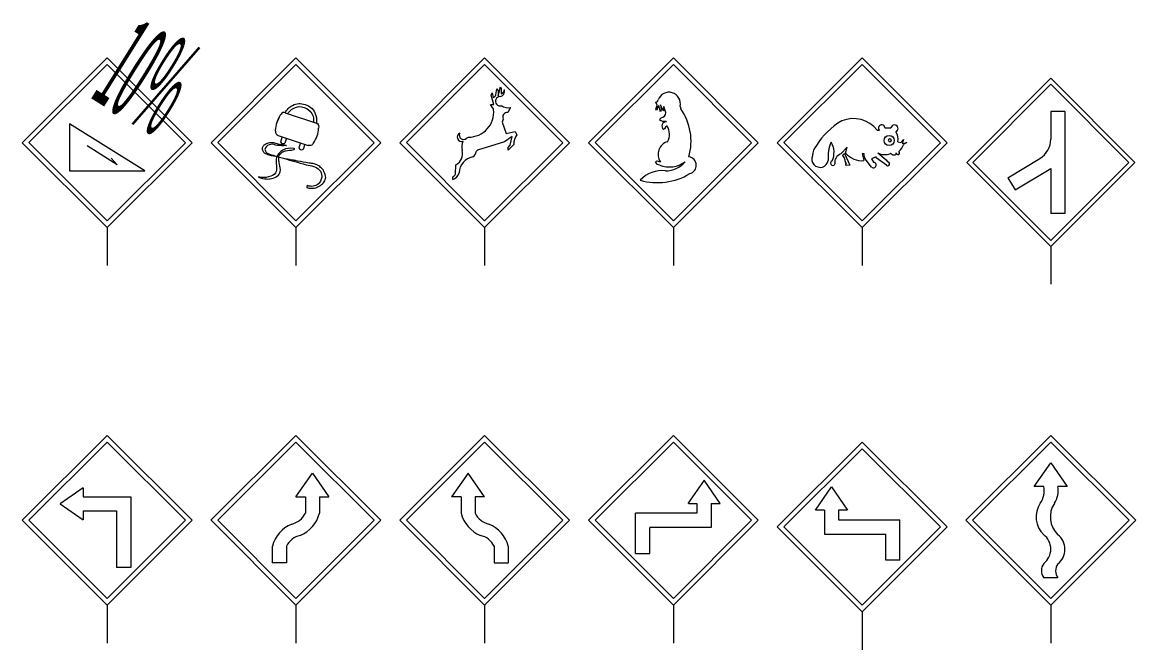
# Model space of a CAD drawing. Units: millimetres, scale not verified. Extents: x 40000 to 680000, y -578188 to 380000.
# Drawn here: x 46235 to 105235, y -416678 to -383449 of the extents above; entities that cross this region are included whole.
import ezdxf
from ezdxf.enums import TextEntityAlignment as Align

# ---------------------------------------------------------------- set-up
doc = ezdxf.new("R2010")
doc.units = ezdxf.units.MM
doc.header["$LTSCALE"] = 1000
doc.layers.add('M-STR-STRC', color=7, linetype='Continuous', lineweight=25)
doc.styles.add('ＭＳ ゴシック', font='')
doc.styles.get('ＭＳ ゴシック').set_extended_font_data('MS Gothic')

msp = doc.modelspace()

# ---------------------------------------------------------------- linework, layer by layer
at = {"layer": 'M-STR-STRC'}
for p, q in [((46235, -389825), (50735, -385325)), ((46589, -389824), (50735, -385678)), ((55235, -389825), (50735, -385325)), ((54882, -389825), (50735, -385678)), ((56236, -389825), (60736, -385325)), ((56236, -389825), (60736, -385325)), ((56590, -389824), (60736, -385678)), ((56590, -389824), (60736, -385678)), ((65236, -389825), (60736, -385325)), ((65236, -389825), (60736, -385325)), ((64882, -389825), (60736, -385678)), ((64882, -389825), (60736, -385678)), ((66235, -389825), (70735, -385325)), ((66589, -389824), (70735, -385678)), ((75235, -389825), (70735, -385325)), ((74882, -389825), (70735, -385678)), ((76235, -389825), (80735, -385325)), ((76589, -389824), (80735, -385678)), ((85235, -389825), (80735, -385325)), ((84882, -389825), (80735, -385678)), ((86235, -389825), (90735, -385325)), ((86589, -389824), (90735, -385678)), ((95235, -389825), (90735, -385325)), ((94882, -389825), (90735, -385678)), ((100736, -386415), (96281, -390870)), ((105191, -390870), (100736, -386415)), ((100736, -386733), (96599, -390870)), ((104873, -390870), (100736, -386733)), ((71141, -387190), (71186, -387437)), ((72109, -387955), (71963, -388226)), ((81096, -387905), (81129, -388029)), ((100736, -388172), (100736, -389634)), ((101486, -388172), (100736, -388172)), ((101486, -388172), (101486, -393568)), ((60157, -388245), (61818, -388796)), ((60157, -388245), (61818, -388796)), ((80003, -388592), (80082, -388513)), ((80375, -388716), (80341, -388682)), ((48735, -388825), (48735, -391325)), ((52735, -391325), (48735, -388825)), ((91535, -389166), (91659, -389166)), ((91535, -389166), (91659, -389166)), ((91940, -389031), (92267, -389042)), ((91940, -389031), (92267, -389042)), ((46236, -389825), (50735, -394325)), ((46589, -389824), (50735, -393971)), ((50735, -394325), (55235, -389825)), ((50735, -393971), (54882, -389825)), ((56237, -389825), (60736, -394325)), ((56237, -389825), (60736, -394325)), ((56590, -389824), (60736, -393971)), ((56590, -389824), (60736, -393971)), ((59795, -389442), (61384, -389969)), ((59795, -389442), (61384, -389969)), ((60000, -389510), (59912, -389776)), ((60000, -389510), (59912, -389776)), ((60237, -389589), (60149, -389855)), ((60237, -389589), (60149, -389855)), ((60736, -394325), (65236, -389825)), ((60736, -393971), (64882, -389825)), ((60736, -394325), (65236, -389825)), ((60736, -393971), (64882, -389825)), ((60973, -389833), (60884, -390099)), ((60973, -389833), (60884, -390099)), ((61210, -389912), (61122, -390178)), ((61210, -389912), (61122, -390178)), ((66236, -389825), (70735, -394325)), ((66589, -389824), (70735, -393971)), ((69767, -389588), (69879, -389532)), ((70735, -394325), (75235, -389825)), ((70735, -393971), (74882, -389825)), ((76236, -389825), (80735, -394325)), ((76589, -389824), (80735, -393971)), ((80735, -394325), (85235, -389825)), ((80735, -393971), (84882, -389825)), ((86236, -389825), (90735, -394325)), ((86589, -389824), (90735, -393971)), ((90735, -394325), (95235, -389825)), ((90735, -393971), (94882, -389825)), ((92233, -389628), (92278, -389718)), ((92233, -389628), (92278, -389718)), ((51270, -390999), (49670, -389999)), ((92256, -390393), (92233, -390405)), ((92256, -390393), (92233, -390405)), ((92548, -390371), (92503, -390461)), ((92548, -390371), (92503, -390461)), ((51270, -390999), (50937, -390643)), ((69193, -391491), (69215, -390996)), ((89294, -390945), (89260, -391013)), ((89294, -390945), (89260, -391013)), ((91231, -391114), (90893, -390686)), ((91231, -391114), (90893, -390686)), ((96281, -390870), (100736, -395325)), ((96599, -390870), (100736, -395007)), ((98456, -391686), (100156, -390661)), ((100736, -395325), (105191, -390870)), ((100736, -395007), (104873, -390870)), ((48735, -391325), (52735, -391325)), ((69046, -391773), (69057, -391627)), ((98456, -391686), (98843, -392328)), ((98843, -392328), (100736, -391186)), ((100736, -391186), (100736, -393568)), ((101486, -393568), (100736, -393568)), ((50736, -394325), (50736, -396325)), ((60737, -394325), (60737, -396325)), ((60737, -394325), (60737, -396325)), ((70736, -394325), (70736, -396325)), ((80736, -394325), (80736, -396325)), ((90736, -394325), (90736, -396325)), ((100736, -395325), (100736, -397325)), ((46235, -409825), (50735, -405325)), ((55235, -409825), (50735, -405325)), ((56235, -409825), (60735, -405325)), ((65235, -409825), (60735, -405325)), ((66235, -409825), (70735, -405325)), ((75235, -409825), (70735, -405325)), ((76235, -409825), (80735, -405325)), ((85235, -409825), (80735, -405325)), ((96235, -409825), (100735, -405325)), ((105235, -409825), (100735, -405325)), ((46589, -409824), (50735, -405678)), ((54882, -409825), (50735, -405678)), ((56589, -409824), (60735, -405678)), ((64882, -409825), (60735, -405678)), ((66589, -409824), (70735, -405678)), ((74882, -409825), (70735, -405678)), ((76589, -409824), (80735, -405678)), ((84882, -409825), (80735, -405678)), ((86236, -410178), (90736, -405678)), ((95236, -410178), (90736, -405678)), ((96589, -409824), (100735, -405678)), ((104882, -409825), (100735, -405678)), ((86590, -410178), (90736, -406032)), ((94882, -410178), (90736, -406032)), ((99860, -408026), (100735, -406776)), ((100735, -406776), (101610, -408026)), ((60735, -408575), (61610, -407325)), ((61610, -407325), (62485, -408575)), ((69860, -407325), (68985, -408575)), ((70735, -408575), (69860, -407325)), ((49463, -408098), (48235, -408950)), ((49463, -408098), (49463, -408575)), ((82360, -407700), (81509, -408928)), ((83212, -408928), (82360, -407700)), ((88259, -409282), (89111, -408053)), ((89111, -408053), (89963, -409282)), ((100360, -408026), (99860, -408026)), ((101610, -408026), (101110, -408026)), ((49463, -408575), (51985, -408575)), ((51985, -408575), (51985, -412325)), ((60735, -408575), (61235, -408575)), ((61235, -408575), (61235, -409450)), ((61985, -408575), (61985, -409450)), ((61985, -408575), (62485, -408575)), ((69485, -408575), (68985, -408575)), ((69485, -408575), (69485, -409450)), ((70235, -408575), (70235, -409450)), ((70735, -408575), (70235, -408575)), ((48235, -408950), (49463, -409801)), ((49463, -409325), (51235, -409325)), ((49463, -409325), (49463, -409751)), ((51235, -409325), (51235, -412325)), ((81985, -409450), (78735, -409450)), ((78735, -411575), (78735, -409450)), ((81559, -408928), (81534, -408891)), ((81559, -408928), (81985, -408928)), ((81985, -408928), (81985, -409450)), ((82735, -408928), (82735, -410200)), ((82735, -408928), (83212, -408928)), ((88736, -409282), (88259, -409282)), ((88736, -409282), (88736, -410553)), ((89486, -409282), (89486, -409803)), ((89912, -409282), (89486, -409282)), ((89912, -409282), (89937, -409245)), ((46236, -409825), (50735, -414325)), ((46589, -409824), (50735, -413971)), ((49463, -409751), (49463, -409801)), ((50735, -414325), (55235, -409825)), ((50735, -413971), (54882, -409825)), ((56236, -409825), (60735, -414325)), ((56589, -409824), (60735, -413971)), ((60735, -414325), (65235, -409825)), ((60735, -413971), (64882, -409825)), ((66236, -409825), (70735, -414325)), ((66589, -409824), (70735, -413971)), ((70735, -414325), (75235, -409825)), ((70735, -413971), (74882, -409825)), ((76236, -409825), (80735, -414325)), ((76589, -409824), (80735, -413971)), ((80735, -414325), (85235, -409825)), ((80735, -413971), (84882, -409825)), ((89486, -409803), (92736, -409803)), ((92736, -411928), (92736, -409803)), ((96236, -409825), (100735, -414325)), ((96589, -409824), (100735, -413971)), ((100735, -414325), (105235, -409825)), ((100735, -413971), (104882, -409825)), ((82735, -410200), (79485, -410200)), ((79485, -411575), (79485, -410200)), ((86237, -410178), (90736, -414678)), ((86590, -410178), (90736, -414325)), ((88736, -410553), (91986, -410553)), ((90736, -414678), (95236, -410178)), ((90736, -414325), (94882, -410178)), ((91986, -411928), (91986, -410553)), ((59485, -411200), (59485, -412075)), ((60235, -411200), (60235, -412075)), ((71235, -411200), (71235, -412075)), ((71985, -411200), (71985, -412075)), ((78735, -411575), (79485, -411575)), ((51985, -412325), (51235, -412325)), ((60235, -412075), (59485, -412075)), ((71235, -412075), (71985, -412075)), ((92736, -411928), (91986, -411928)), ((101110, -412874), (100360, -412874)), ((50736, -414325), (50736, -416325)), ((60736, -414325), (60736, -416325)), ((70736, -414325), (70736, -416325)), ((80736, -414325), (80736, -416325)), ((90737, -414678), (90737, -416678)), ((100736, -414325), (100736, -416325))]:
    msp.add_line(p, q, dxfattribs=at)
for points in [[(71321, -387291), (71388, -386976), (71445, -387088), (71445, -387336), (71580, -386874), (71614, -386953), (71602, -387235)], [(71208, -388068), (71208, -388012), (71175, -388000), (71051, -387798), (71231, -387798), (71073, -387314), (71141, -387190)], [(80330, -388231), (80229, -387905), (80195, -387984), (80240, -388074), (80240, -388141), (80184, -388107), (80060, -387826), (80093, -388074), (80060, -388186), (79970, -387882), (79902, -387927), (79879, -388051), (79834, -388119), (79812, -388051), (79879, -387837), (79812, -387680)], [(71715, -388575), (71670, -388732), (71884, -389341), (72357, -389239), (72447, -389408)], [(80398, -388941), (80319, -389008), (80274, -389098), (80217, -389132)], [(72278, -389926), (71985, -390230), (71985, -390073), (72087, -389960), (72199, -389498), (71794, -389780), (70364, -390230), (70307, -390275)], [(92638, -389785), (92785, -389808), (92931, -389650), (92852, -389875), (93100, -389808), (92943, -389909)], [(92638, -389785), (92785, -389808), (92931, -389650), (92852, -389875), (93100, -389808), (92943, -389909)], [(89857, -390382), (89936, -390067), (89609, -390416)], [(89857, -390382), (89936, -390067), (89609, -390416)], [(89823, -390709), (89801, -390619), (89722, -390506), (89756, -390427)], [(89823, -390709), (89801, -390619), (89722, -390506), (89756, -390427)], [(89756, -390427), (89801, -390405), (90093, -391024), (89891, -391035)], [(89756, -390427), (89801, -390405), (90093, -391024), (89891, -391035)], [(90837, -390416), (90735, -390416), (90826, -390777)], [(90837, -390416), (90735, -390416), (90825, -390776)], [(92030, -391024), (91479, -390619), (91479, -390574), (91242, -390675), (91343, -390866)], [(92030, -391024), (91479, -390619), (91479, -390574), (91242, -390675), (91343, -390866)], [(91569, -390360), (92019, -390731), (92087, -390844)], [(91569, -390360), (92019, -390731), (92087, -390844)], [(80015, -391013), (79902, -390979), (79789, -390855), (79868, -390788), (80048, -390833)], [(89902, -391035), (89868, -391024), (89868, -390968), (89902, -390911)], [(89902, -391035), (89868, -391024), (89868, -390968), (89902, -390911)]]:
    msp.add_lwpolyline(points, dxfattribs=at)
msp.add_circle((92173, -389709), 270, dxfattribs=at)
msp.add_circle((92173, -389709), 270, dxfattribs=at)
for centre, radius, start, end in [((71507, -387095), 288, 277.7192, 17.33841), ((71531, -386993), 252, 286.5157, 356.16468), ((71158, -387277), 163, 279.65536, 354.92586), ((71555, -387628), 247, 92.13127, 286.36095), ((79793, -387549), 131, 278.16664, 357.28598), ((80499, -387767), 612, 347.01909, 159.7847), ((69891, -388207), 1325, 269.51248, 6.02795), ((71967, -387373), 599, 235.18996, 283.73167), ((78654, -389753), 3017, 344.22624, 34.86281), ((61265, -389271), 1625, 146.55926, 176.8282), ((61265, -389271), 1625, 146.55926, 176.57129), ((71932, -388466), 242, 82.59977, 206.67531), ((80256, -388322), 370, 226.87146, 283.2657), ((80043, -388229), 287, 277.83714, 359.46731), ((80357, -388947), 232, 85.66398, 232.8849), ((91768, -392179), 4096, 121.06417, 147.47303), ((91768, -392179), 4096, 121.06417, 147.47303), ((90269, -390155), 1607, 37.99353, 112.48557), ((90269, -390155), 1607, 37.99353, 112.48557), ((60316, -388956), 1625, 326.55926, 356.71908), ((60316, -388956), 1625, 326.55926, 356.71908), ((69513, -389528), 230, 114.35653, 288.72542), ((69614, -389425), 224, 151.32615, 313.18024), ((79767, -389375), 765, 328.54151, 34.55481), ((91775, -389047), 166, 5.4456, 225.83641), ((91775, -389047), 166, 5.4456, 225.83641), ((92453, -389071), 189, 292.56308, 171.34284), ((92453, -389071), 189, 292.56308, 171.34284), ((91832, -389671), 814, 351.94582, 31.59075), ((91832, -389671), 814, 351.94582, 31.59075), ((60069, -389700), 174, 205.88605, 297.39229), ((60069, -389700), 174, 205.88605, 297.39229), ((70340, -390064), 818, 157.10113, 192.51001), ((72991, -389872), 715, 139.55305, 184.32601), ((80617, -390438), 692, 106.55572, 214.75562), ((89016, -390567), 917, 139.91654, 176.89284), ((89016, -390567), 917, 139.91654, 176.89284), ((90877, -390562), 1943, 156.80276, 186.00542), ((90877, -390562), 1943, 156.80276, 186.00542), ((88225, -390343), 1024, 334.26136, 32.24253), ((88225, -390343), 1024, 334.26136, 32.24253), ((92202, -389699), 78.1, 66.6963, 346.4338), ((92202, -389699), 78.1, 66.6963, 346.4338), ((92005, -389554), 1002, 312.59254, 339.25307), ((92005, -389554), 1002, 312.59254, 339.25307), ((99537, -389634), 1199, 301.09966, 0), ((61041, -390023), 174, 205.88605, 297.39229), ((61041, -390023), 174, 205.88605, 297.39229), ((68923, -390422), 644, 296.95114, 16.23948), ((70273, -391453), 890, 100.93063, 178.11891), ((69777, -390141), 547, 306.79913, 345.82073), ((81499, -391023), 453, 283.21695, 82.5802), ((88509, -390688), 443, 157.28938, 350.01428), ((88509, -390688), 443, 157.28938, 350.01428), ((89757, -390862), 470, 108.28698, 190.14473), ((89757, -390862), 470, 108.28698, 190.14473), ((90740, -389602), 1178, 221.45631, 274.1751), ((90740, -389602), 1178, 221.45631, 274.1751), ((91235, -390474), 403, 171.72186, 211.81471), ((91235, -390474), 403, 171.72186, 211.81471), ((91950, -389660), 797, 241.41811, 290.82484), ((91950, -389660), 797, 241.41811, 290.82484), ((92434, -390229), 243, 222.79491, 286.69485), ((92434, -390229), 243, 222.79491, 286.69485), ((92637, -390368), 88.9, 181.87086, 58.64201), ((92637, -390368), 88.9, 181.87086, 58.64201), ((80527, -389752), 1361, 247.86408, 307.45134), ((80341, -390015), 1302, 269.00139, 321.10057), ((89191, -390907), 127, 110.04525, 303.08485), ((89191, -390907), 127, 110.04525, 303.08485), ((90065, -390731), 243, 174.68545, 227.81556), ((90065, -390731), 243, 174.68545, 227.81556), ((91337, -391013), 147, 223.61757, 87.49453), ((91337, -391013), 147, 223.61757, 87.49453), ((92092, -390945), 101, 232.08993, 93.20202), ((92092, -390945), 101, 232.08993, 93.20202), ((68846, -391241), 568, 290.6195, 341.25888), ((68903, -391337), 329, 298.10135, 331.89865), ((79894, -388660), 3283, 253.80286, 301.35421), ((80143, -392901), 1594, 83.66596, 136.91758), ((99188, -408250), 1194, 325.59426, 10.85653), ((99938, -408250), 1194, 325.60114, 10.8546), ((60298, -409012), 1035, 281.85262, 334.98311), ((60298, -409012), 1743, 292.33506, 345.46554), ((71173, -409012), 1743, 194.53446, 247.66494), ((71173, -409012), 1035, 205.01689, 258.14738), ((101263, -409644), 1306, 146.61414, 226.26108), ((102013, -409644), 1305, 146.60657, 226.22181), ((61173, -411637), 1743, 112.3354, 165.46589), ((70298, -411637), 1743, 14.53411, 67.6646), ((61173, -411637), 1034, 101.85301, 154.9835), ((70298, -411637), 1034, 25.0165, 78.14699), ((99773, -411349), 962, 307.59913, 52.40087), ((100504, -411358), 981, 308.18199, 51.89869), ((100886, -412493), 649, 144.05104, 215.94576), ((101604, -412502), 618, 142.95174, 216.9996)]:
    msp.add_arc(centre, radius, start, end, dxfattribs=at)
for points, knots in [([(60157, -388245), (60138, -388232), (60122, -388229), (60098, -388225), (60005, -388211), (59962, -388303), (59909, -388376)], [0, 0, 0, 0, 1, 1, 1, 2, 2, 2, 2]), ([(60157, -388245), (60138, -388232), (60122, -388229), (60098, -388225), (60005, -388211), (59962, -388303), (59909, -388376)], [0, 0, 0, 0, 1, 1, 1, 2, 2, 2, 2]), ([(60157, -388245), (60277, -388057), (60358, -387950), (60552, -387849), (60785, -387728), (60974, -387726), (61224, -387809), (61473, -387892), (61624, -388006), (61738, -388243), (61833, -388440), (61834, -388573), (61818, -388796)], [0, 0, 0, 0, 1, 1, 1, 2, 2, 2, 3, 3, 3, 4, 4, 4, 4]), ([(60157, -388245), (60277, -388057), (60358, -387950), (60552, -387849), (60785, -387728), (60974, -387726), (61224, -387809), (61473, -387892), (61624, -388006), (61738, -388243), (61833, -388440), (61834, -388573), (61818, -388796)], [0, 0, 0, 0, 1, 1, 1, 2, 2, 2, 3, 3, 3, 4, 4, 4, 4]), ([(60301, -388293), (60340, -388240), (60465, -388070), (60618, -387996), (60813, -387900), (60967, -387894), (61173, -387962), (61379, -388031), (61499, -388128), (61598, -388321), (61675, -388472), (61675, -388554), (61674, -388748)], [0, 0, 0, 0, 1, 1, 1, 2, 2, 2, 3, 3, 3, 4, 4, 4, 4]), ([(60301, -388293), (60340, -388240), (60465, -388070), (60618, -387996), (60813, -387900), (60967, -387894), (61173, -387962), (61379, -388031), (61499, -388128), (61598, -388321), (61675, -388472), (61675, -388554), (61674, -388748)], [0, 0, 0, 0, 1, 1, 1, 2, 2, 2, 3, 3, 3, 4, 4, 4, 4]), ([(61818, -388796), (61841, -388797), (61856, -388805), (61877, -388816), (61961, -388860), (61940, -388959), (61939, -389049)], [0, 0, 0, 0, 1, 1, 1, 2, 2, 2, 2]), ([(61818, -388796), (61841, -388797), (61856, -388805), (61877, -388816), (61961, -388860), (61940, -388959), (61939, -389049)], [0, 0, 0, 0, 1, 1, 1, 2, 2, 2, 2]), ([(59643, -389181), (59647, -389257), (59644, -389306), (59690, -389363), (59722, -389403), (59747, -389419), (59795, -389442)], [0, 0, 0, 0, 1, 1, 1, 2, 2, 2, 2]), ([(59643, -389181), (59647, -389257), (59644, -389306), (59690, -389363), (59722, -389403), (59747, -389419), (59795, -389442)], [0, 0, 0, 0, 1, 1, 1, 2, 2, 2, 2]), ([(59721, -390552), (59636, -390547), (59470, -390538), (59321, -390486), (59220, -390451), (59156, -390440), (59072, -390373), (59020, -390332), (58993, -390296), (58976, -390231), (58959, -390162), (58952, -390115), (58980, -390049), (59006, -389985), (59040, -389957), (59096, -389917), (59160, -389870), (59204, -389852), (59281, -389830), (59343, -389813), (59379, -389803), (59443, -389807), (59528, -389813), (59573, -389830), (59655, -389850), (59705, -389863), (59731, -389875), (59781, -389887), (59845, -389902), (59882, -389905), (59947, -389917), (60040, -389933), (60097, -389921), (60185, -389956), (60208, -389965), (60217, -389968), (60242, -389982)], [0, 0, 0, 0, 1, 1, 1, 2, 2, 2, 3, 3, 3, 4, 4, 4, 5, 5, 5, 6, 6, 6, 7, 7, 7, 8, 8, 8, 9, 9, 9, 10, 10, 10, 11, 11, 11, 12, 12, 12, 12]), ([(60242, -389982), (60014, -389987), (59943, -389992), (59754, -389972), (59615, -389957), (59533, -389873), (59400, -389916), (59275, -389955), (59182, -389985), (59117, -390099), (59085, -390157), (59093, -390208), (59117, -390269), (59147, -390343), (59198, -390368), (59268, -390405), (59363, -390455), (59425, -390464), (59527, -390495), (59742, -390561), (59864, -390590), (60079, -390651), (60549, -390783), (60809, -390868), (61281, -390990), (61436, -391031), (61533, -391022), (61681, -391083), (61804, -391133), (61901, -391179), (61972, -391258), (62066, -391364), (62098, -391484), (62102, -391597), (62105, -391681), (62091, -391749), (62059, -391808), (62017, -391888), (61987, -391953), (61931, -391999), (61838, -392077), (61748, -392119), (61652, -392135), (61556, -392151), (61460, -392131), (61342, -392099)], [0, 0, 0, 0, 1, 1, 1, 2, 2, 2, 3, 3, 3, 4, 4, 4, 5, 5, 5, 6, 6, 6, 7, 7, 7, 8, 8, 8, 9, 9, 9, 10, 10, 10, 11, 11, 11, 12, 12, 12, 13, 13, 13, 14, 14, 14, 15, 15, 15, 15]), ([(61672, -389852), (61626, -389910), (61599, -389949), (61530, -389969), (61476, -389985), (61442, -389981), (61385, -389969)], [0, 0, 0, 0, 1, 1, 1, 2, 2, 2, 2]), ([(61672, -389852), (61626, -389910), (61599, -389949), (61530, -389969), (61476, -389985), (61442, -389981), (61385, -389969)], [0, 0, 0, 0, 1, 1, 1, 2, 2, 2, 2]), ([(58760, -391633), (58757, -391634), (58754, -391635), (58752, -391638), (58752, -391640), (58751, -391641), (58752, -391643), (58752, -391645), (58752, -391647), (58753, -391648), (58755, -391650), (58756, -391651), (58758, -391652), (58912, -391718), (59011, -391724), (59177, -391746), (59281, -391760), (59342, -391745), (59444, -391723), (59576, -391695), (59652, -391667), (59760, -391586), (59844, -391524), (59874, -391462), (59906, -391363), (59955, -391211), (59879, -391115), (59860, -390957), (59850, -390868), (59833, -390819), (59833, -390729), (59833, -390632), (59812, -390568), (59856, -390483), (59895, -390407), (59959, -390373), (60014, -390334), (60062, -390301), (60110, -390268), (60180, -390250), (60348, -390206), (60457, -390251), (60621, -390195), (60637, -390190), (60650, -390188), (60657, -390173), (60661, -390165), (60661, -390159), (60659, -390150), (60656, -390136), (60643, -390133), (60631, -390128)], [0, 0, 0, 0, 1, 1, 1, 2, 2, 2, 3, 3, 3, 4, 4, 4, 5, 5, 5, 6, 6, 6, 7, 7, 7, 8, 8, 8, 9, 9, 9, 10, 10, 10, 11, 11, 11, 12, 12, 12, 13, 13, 13, 14, 14, 14, 15, 15, 15, 16, 16, 16, 17, 17, 17, 17]), ([(58760, -391633), (58757, -391634), (58754, -391635), (58752, -391638), (58752, -391640), (58751, -391641), (58752, -391643), (58752, -391645), (58752, -391647), (58753, -391648), (58755, -391650), (58756, -391651), (58758, -391652), (58912, -391718), (59011, -391724), (59177, -391746), (59281, -391760), (59342, -391745), (59444, -391723), (59576, -391695), (59652, -391667), (59760, -391586), (59844, -391524), (59874, -391462), (59906, -391363), (59955, -391211), (59879, -391115), (59860, -390957), (59850, -390868), (59833, -390819), (59833, -390729), (59833, -390632), (59812, -390568), (59856, -390483), (59895, -390407), (59959, -390373), (60014, -390334), (60062, -390301), (60110, -390268), (60180, -390250), (60348, -390206), (60457, -390251), (60621, -390195), (60637, -390190), (60650, -390188), (60657, -390173), (60661, -390165), (60661, -390159), (60659, -390150), (60656, -390136), (60643, -390133), (60631, -390128)], [0, 0, 0, 0, 1, 1, 1, 2, 2, 2, 3, 3, 3, 4, 4, 4, 5, 5, 5, 6, 6, 6, 7, 7, 7, 8, 8, 8, 9, 9, 9, 10, 10, 10, 11, 11, 11, 12, 12, 12, 13, 13, 13, 14, 14, 14, 15, 15, 15, 16, 16, 16, 17, 17, 17, 17]), ([(60631, -390128), (60384, -390122), (60236, -390102), (60037, -390227), (59894, -390316), (59800, -390378), (59734, -390532), (59680, -390657), (59685, -390741), (59683, -390877), (59682, -390983), (59716, -391040), (59711, -391146), (59707, -391253), (59714, -391325), (59655, -391415), (59562, -391555), (59447, -391589), (59287, -391641), (59091, -391705), (58975, -391674), (58760, -391633)], [0, 0, 0, 0, 1, 1, 1, 2, 2, 2, 3, 3, 3, 4, 4, 4, 5, 5, 5, 6, 6, 6, 7, 7, 7, 7]), ([(60631, -390128), (60384, -390122), (60236, -390102), (60037, -390227), (59894, -390316), (59800, -390378), (59734, -390532), (59680, -390657), (59685, -390741), (59683, -390877), (59682, -390983), (59716, -391040), (59711, -391146), (59707, -391253), (59714, -391325), (59655, -391415), (59562, -391555), (59447, -391589), (59287, -391641), (59091, -391705), (58975, -391674), (58760, -391633)], [0, 0, 0, 0, 1, 1, 1, 2, 2, 2, 3, 3, 3, 4, 4, 4, 5, 5, 5, 6, 6, 6, 7, 7, 7, 7]), ([(61342, -392099), (61325, -392115), (61308, -392141), (61306, -392166), (61300, -392227), (61404, -392236), (61476, -392239), (61645, -392245), (61755, -392248), (61904, -392166), (62094, -392061), (62221, -391973), (62292, -391768), (62338, -391638), (62305, -391545), (62254, -391418), (62212, -391315), (62177, -391258), (62098, -391180), (62025, -391107), (61974, -391075), (61884, -391024), (61817, -390986), (61774, -390972), (61700, -390951), (61597, -390923), (61537, -390921), (61432, -390903), (61193, -390860), (61059, -390838), (60820, -390796), (60577, -390753), (60826, -390797), (60198, -390685)], [0, 0, 0, 0, 1, 1, 1, 2, 2, 2, 3, 3, 3, 4, 4, 4, 5, 5, 5, 6, 6, 6, 7, 7, 7, 8, 8, 8, 9, 9, 9, 10, 10, 10, 11, 11, 11, 11]), ([(61342, -392099), (61325, -392115), (61308, -392141), (61306, -392166), (61300, -392227), (61404, -392236), (61476, -392239), (61645, -392245), (61755, -392248), (61904, -392166), (62094, -392061), (62221, -391973), (62292, -391768), (62338, -391638), (62305, -391545), (62254, -391418), (62212, -391315), (62177, -391258), (62098, -391180), (62025, -391107), (61974, -391075), (61884, -391024), (61817, -390986), (61774, -390972), (61700, -390951), (61597, -390923), (61537, -390921), (61432, -390903), (61193, -390860), (61059, -390838), (60820, -390796), (60596, -390756), (60526, -390744), (60246, -390694)], [0, 0, 0, 0, 1, 1, 1, 2, 2, 2, 3, 3, 3, 4, 4, 4, 5, 5, 5, 6, 6, 6, 7, 7, 7, 8, 8, 8, 9, 9, 9, 10, 10, 10, 11, 11, 11, 11])]:
    msp.add_open_spline(points, degree=3, knots=knots, dxfattribs=at)

# ---------------------------------------------------------------- texts
at = {"layer": 'M-STR-STRC', "style": 'ＭＳ ゴシック', "width": 0.3}
msp.add_text('10％', height=5132, rotation=327.995, dxfattribs=at).set_placement((50735, -389825), align=Align.BOTTOM_CENTER)

doc.saveas('drawing.dxf')
